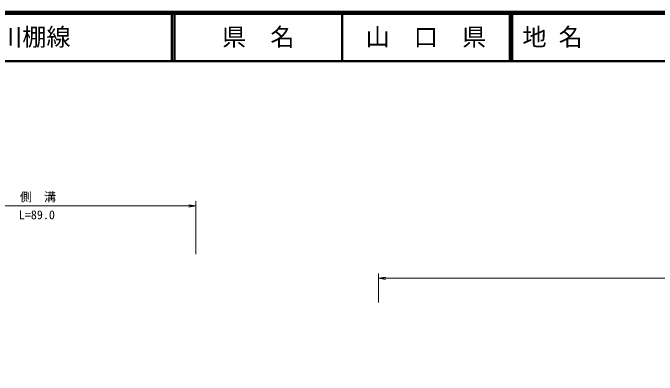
# Model space of a CAD drawing. Units: millimetres, scale not verified. Extents: x 40000 to 680000, y 20000 to 380000.
# Drawn here: x 264788 to 398292, y 304934 to 380000 of the extents above; entities that cross this region are included whole.
import ezdxf
from ezdxf.enums import TextEntityAlignment as Align

# ---------------------------------------------------------------- set-up
doc = ezdxf.new("R2010")
doc.units = ezdxf.units.MM
doc.header["$LTSCALE"] = 1000
for name, color, linetype, lineweight in [('M-STR-HTXT', 7, 'Continuous', 13), ('M-TTL', 2, 'Continuous', 140), ('M-TTL-LINE', 7, 'Continuous', 50), ('M-WORK', 1, 'Continuous', 13)]:
    doc.layers.add(name, color=color, linetype=linetype, lineweight=lineweight)
doc.layers.add('M-TTL-TXT', color=7, linetype='Continuous')
doc.styles.add('ＭＳ ゴシック', font='')
doc.styles.get('ＭＳ ゴシック').set_extended_font_data('MS Gothic')

# ---------------------------------------------------------------- blocks, each defined once
blk = doc.blocks.new('open_arrow')
at = {"color": 0, "linetype": 'Continuous', "lineweight": -2}
blk.add_lwpolyline([(7.5, 1.25), (0, 0), (7.5, -1.25)], dxfattribs=at)

msp = doc.modelspace()

# ---------------------------------------------------------------- linework, layer by layer
at = {"layer": 'M-STR-HTXT'}
for p, q in [((302718, 330000), (302718, 341000)), ((236908, 340000), (302718, 340000)), ((340537, 320000), (340537, 326000)), ((340537, 325000), (490000, 325000))]:
    msp.add_line(p, q, dxfattribs=at)
at = {"layer": 'M-TTL'}
msp.add_line((680000, 380000), (40000, 380000), dxfattribs=at)
at = {"layer": 'M-TTL-LINE'}
for p, q in [((297750, 380000), (297750, 370000)), ((298250, 380000), (298250, 370000)), ((333000, 380000), (333000, 370000)), ((367750, 380000), (367750, 370000)), ((368250, 380000), (368250, 370000)), ((40000, 370000), (680000, 370000))]:
    msp.add_line(p, q, dxfattribs=at)
at = {"layer": 'M-WORK'}
msp.add_open_spline([(358585, 261119), (358627, 261289), (358653, 261356), (358725, 261494), (358839, 261712), (358928, 261843), (359142, 261963), (359483, 262155), (359704, 262210), (360080, 262318), (361362, 262687), (362099, 262825), (363395, 263141), (367742, 264204), (370178, 264799), (374529, 265844), (381575, 267536), (385525, 268472), (392578, 270136), (395718, 270877), (397476, 271297), (400622, 272012), (404197, 272825), (406223, 273172), (409793, 274006), (412669, 274677), (414258, 275141), (417134, 275812), (420977, 276708), (423169, 277034), (427009, 277946), (430016, 278661), (431700, 279066), (434678, 279893), (438205, 280873), (440162, 281491), (443661, 282567), (446913, 283566), (448762, 284045), (451964, 285194), (455064, 286305), (456783, 286986), (459798, 288313), (463567, 289972), (465595, 291084), (469320, 292840), (472064, 294133), (473671, 294713), (476357, 296123), (479150, 297591), (480669, 298501), (483369, 300134), (485755, 301577), (487100, 302378), (489397, 303957), (492126, 305833), (493635, 306917), (496246, 308953), (498118, 310413), (499158, 311248), (500913, 312846), (502322, 314128), (503073, 314891), (504361, 316294), (505902, 317974), (506785, 318904), (508184, 320704), (509037, 321800), (509325, 322179), (510295, 323565)], degree=3, knots=[0, 0, 0, 0, 1, 1, 1, 2, 2, 2, 3, 3, 3, 4, 4, 4, 5, 5, 5, 6, 6, 6, 7, 7, 7, 8, 8, 8, 9, 9, 9, 10, 10, 10, 11, 11, 11, 12, 12, 12, 13, 13, 13, 14, 14, 14, 15, 15, 15, 16, 16, 16, 17, 17, 17, 18, 18, 18, 19, 19, 19, 20, 20, 20, 21, 21, 21, 22, 22, 22, 23, 23, 23, 23], dxfattribs=at)

# ---------------------------------------------------------------- block references
at = {"layer": 'M-STR-HTXT', "xscale": 200, "yscale": 200, "rotation": 180}
msp.add_blockref('open_arrow', (302718, 340000), dxfattribs=at)
at = {"layer": 'M-STR-HTXT', "xscale": 200, "yscale": 200}
msp.add_blockref('open_arrow', (340537, 325000), dxfattribs=at)

# ---------------------------------------------------------------- texts
at = {"layer": 'M-STR-HTXT', "style": 'ＭＳ ゴシック'}
msp.add_text('側\u3000溝', height=1833, dxfattribs=at).set_placement((269982, 341833), align=Align.MIDDLE_CENTER)
msp.add_text('L=89.0', height=1833, dxfattribs=at).set_placement((269758, 336688), align=Align.BOTTOM_CENTER)
at = {"layer": 'M-TTL-TXT', "style": 'ＭＳ ゴシック'}
for s, p in [('一般県道永田郷室津川棚線', (216734, 375000)), ('地 名', (370380, 375000))]:
    msp.add_text(s, height=3666, dxfattribs=at).set_placement(p, align=Align.MIDDLE_LEFT)
for s, p in [('県\u3000名', (315625, 375000)), ('山\u3000口\u3000県', (350375, 375000))]:
    msp.add_text(s, height=3666, dxfattribs=at).set_placement(p, align=Align.MIDDLE_CENTER)

doc.saveas('drawing.dxf')
